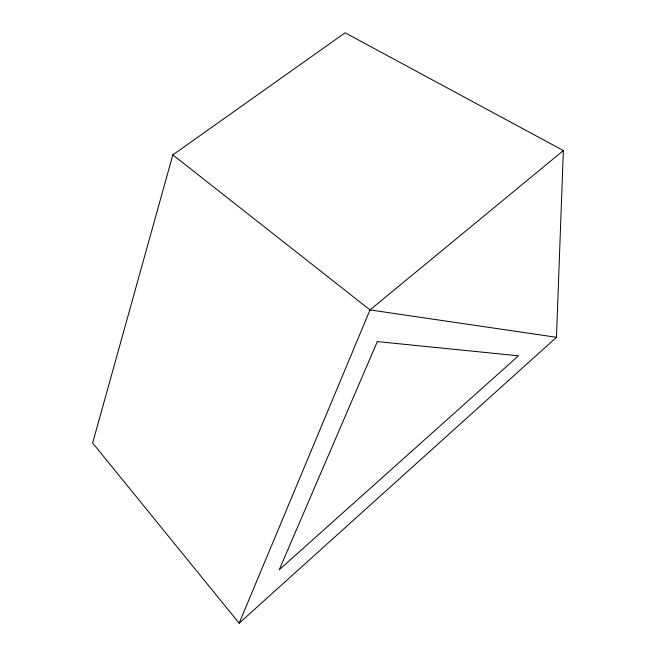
<?xml version="1.0" encoding="UTF-8"?>
<svg xmlns="http://www.w3.org/2000/svg" width="656" height="656" viewBox="0 0 656 656"><rect width="100%" height="100%" fill="white"/><g stroke="black" fill="none" stroke-linecap="round" stroke-linejoin="round"><path stroke-width="0.98" d="M556.468 337.307L563.365 150.552L345.122 32.8L172.831 154.873L92.635 442.997L239.145 623.2L556.468 337.307L370.017 309.919L172.831 154.873M239.145 623.2L370.017 309.919L563.365 150.552M377.331 341.596L279.243 569.761L518.47 355.798L377.331 341.596"/></g></svg>
